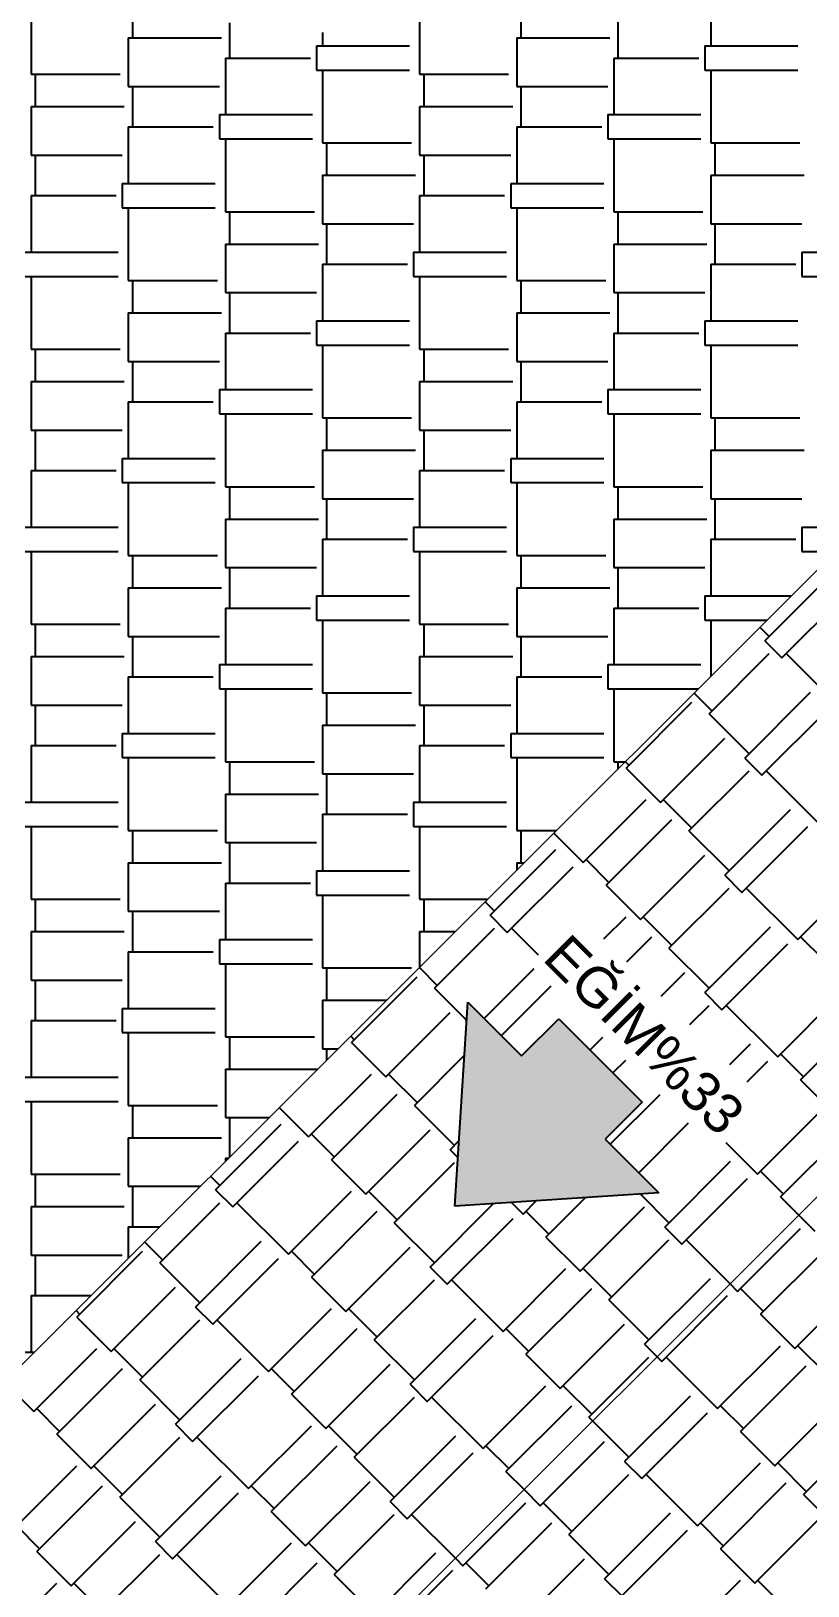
# Model space of a CAD drawing. Extents: x 182769.15 to 182771.38, y 101811.72 to 101812.21.
# Drawn here: x 182770.0113 to 182770.0497, y 101811.9236 to 101812.0005 of the extents above; entities that cross this region are included whole.
import ezdxf

# ---------------------------------------------------------------- set-up
doc = ezdxf.new("R2010")
doc.units = 0
doc.header["$MEASUREMENT"] = 0
for name, color, linetype in [('Boya_Renk', 40, 'Continuous'), ('TARAMA', 15, 'Continuous'), ('YAZıMAHAL', 4, 'Continuous')]:
    doc.layers.add(name, color=color, linetype=linetype)
doc.layers.add('Standard', color=7, linetype='Continuous', lineweight=25)
doc.layers.add('Çatý', color=7, linetype='Continuous', lineweight=18)
doc.styles.add('ARIAL', font='arial.ttf', dxfattribs={"height": 10})

msp = doc.modelspace()

# ---------------------------------------------------------------- hatches: boundary and pattern name
at = {"layer": 'Boya_Renk', "linetype": 'ByBlock', "lineweight": 18}
h = msp.add_hatch(color=7, dxfattribs=at)
h.dxf.hatch_style = 2
h.paths.add_polyline_path([(182770.042329, 101811.943046), (182770.032246, 101811.942392), (182770.0329, 101811.952476), (182770.035552, 101811.949824), (182770.037386, 101811.951657), (182770.041511, 101811.947532), (182770.039677, 101811.945698)])

# ---------------------------------------------------------------- linework, layer by layer
at = {"layer": 'Standard', "color": 7, "linetype": 'ByBlock', "lineweight": 25}
for p, q in [((182770.032246, 101811.942392), (182770.0329, 101811.952476)), ((182770.0329, 101811.952476), (182770.035552, 101811.949824)), ((182770.035552, 101811.949824), (182770.037386, 101811.951657)), ((182770.037386, 101811.951657), (182770.041511, 101811.947532)), ((182770.041511, 101811.947532), (182770.039677, 101811.945698)), ((182770.039677, 101811.945698), (182770.042329, 101811.943046)), ((182770.042329, 101811.943046), (182770.032246, 101811.942392))]:
    msp.add_line(p, q, dxfattribs=at)
at = {"layer": 'TARAMA'}
for p, q in [((182770.044911, 101812.002574), (182770.044911, 101811.999774)), ((182770.011311, 101812.001974), (182770.011311, 101811.998374)), ((182770.016311, 101812.001774), (182770.016311, 101812.000174)), ((182770.030511, 101812.001974), (182770.030511, 101811.998374)), ((182770.035511, 101812.001774), (182770.035511, 101812.000174)), ((182770.021111, 101812.000917), (182770.021111, 101811.999174)), ((182770.040311, 101812.001174), (182770.040311, 101811.999174)), ((182770.016111, 101812.000174), (182770.016111, 101811.997774)), ((182770.016111, 101812.000174), (182770.020711, 101812.000174)), ((182770.025711, 101812.00044), (182770.025711, 101811.999774)), ((182770.035311, 101812.000174), (182770.035311, 101811.997774)), ((182770.035311, 101812.000174), (182770.039911, 101812.000174)), ((182770.025411, 101811.999774), (182770.025411, 101811.998574)), ((182770.025411, 101811.999774), (182770.030011, 101811.999774)), ((182770.044611, 101811.999774), (182770.044611, 101811.998574)), ((182770.044611, 101811.999774), (182770.049211, 101811.999774)), ((182770.020911, 101811.999174), (182770.020911, 101811.996374)), ((182770.020911, 101811.999174), (182770.025111, 101811.999174)), ((182770.025411, 101811.998574), (182770.030011, 101811.998574)), ((182770.025711, 101811.998574), (182770.025711, 101811.994974)), ((182770.040111, 101811.999174), (182770.040111, 101811.996374)), ((182770.040111, 101811.999174), (182770.044311, 101811.999174)), ((182770.044611, 101811.998574), (182770.049211, 101811.998574)), ((182770.044911, 101811.998574), (182770.044911, 101811.994974)), ((182770.011311, 101811.998374), (182770.015711, 101811.998374)), ((182770.011511, 101811.998374), (182770.011511, 101811.996774)), ((182770.016111, 101811.997774), (182770.020611, 101811.997774)), ((182770.016311, 101811.997774), (182770.016311, 101811.995774)), ((182770.030511, 101811.998374), (182770.034911, 101811.998374)), ((182770.030711, 101811.998374), (182770.030711, 101811.996774)), ((182770.035311, 101811.997774), (182770.039811, 101811.997774)), ((182770.035511, 101811.997774), (182770.035511, 101811.995774)), ((182770.011311, 101811.996774), (182770.011311, 101811.994374)), ((182770.011311, 101811.996774), (182770.015911, 101811.996774)), ((182770.020611, 101811.996374), (182770.020611, 101811.995174)), ((182770.020611, 101811.996374), (182770.025211, 101811.996374)), ((182770.030511, 101811.996774), (182770.030511, 101811.994374)), ((182770.030511, 101811.996774), (182770.035111, 101811.996774)), ((182770.039811, 101811.996374), (182770.039811, 101811.995174)), ((182770.039811, 101811.996374), (182770.044411, 101811.996374)), ((182770.016111, 101811.995774), (182770.016111, 101811.992974)), ((182770.016111, 101811.995774), (182770.020311, 101811.995774)), ((182770.035311, 101811.995774), (182770.035311, 101811.992974)), ((182770.035311, 101811.995774), (182770.039511, 101811.995774)), ((182770.020611, 101811.995174), (182770.025211, 101811.995174)), ((182770.020911, 101811.995174), (182770.020911, 101811.991574)), ((182770.025711, 101811.994974), (182770.030111, 101811.994974)), ((182770.025911, 101811.994974), (182770.025911, 101811.993374)), ((182770.039811, 101811.995174), (182770.044411, 101811.995174)), ((182770.040111, 101811.995174), (182770.040111, 101811.991574)), ((182770.044911, 101811.994974), (182770.049311, 101811.994974)), ((182770.045111, 101811.994974), (182770.045111, 101811.993374)), ((182770.011311, 101811.994374), (182770.015811, 101811.994374)), ((182770.011511, 101811.994374), (182770.011511, 101811.992374)), ((182770.030511, 101811.994374), (182770.035011, 101811.994374)), ((182770.030711, 101811.994374), (182770.030711, 101811.992374)), ((182770.025711, 101811.993374), (182770.025711, 101811.990974)), ((182770.025711, 101811.993374), (182770.030311, 101811.993374)), ((182770.044911, 101811.993374), (182770.044911, 101811.990974)), ((182770.044911, 101811.993374), (182770.049511, 101811.993374)), ((182770.011311, 101811.992374), (182770.011311, 101811.989574)), ((182770.011311, 101811.992374), (182770.015511, 101811.992374)), ((182770.015811, 101811.992974), (182770.015811, 101811.991774)), ((182770.015811, 101811.992974), (182770.020411, 101811.992974)), ((182770.030511, 101811.992374), (182770.030511, 101811.989574)), ((182770.030511, 101811.992374), (182770.034711, 101811.992374)), ((182770.035011, 101811.992974), (182770.035011, 101811.991774)), ((182770.035011, 101811.992974), (182770.039611, 101811.992974)), ((182770.015811, 101811.991774), (182770.020411, 101811.991774)), ((182770.016111, 101811.991774), (182770.016111, 101811.988174)), ((182770.035011, 101811.991774), (182770.039611, 101811.991774)), ((182770.035311, 101811.991774), (182770.035311, 101811.988174)), ((182770.020911, 101811.991574), (182770.025311, 101811.991574)), ((182770.021111, 101811.991574), (182770.021111, 101811.989974)), ((182770.025711, 101811.990974), (182770.030211, 101811.990974)), ((182770.025911, 101811.990974), (182770.025911, 101811.988974)), ((182770.040111, 101811.991574), (182770.044511, 101811.991574)), ((182770.040311, 101811.991574), (182770.040311, 101811.989974)), ((182770.044911, 101811.990974), (182770.049411, 101811.990974)), ((182770.045111, 101811.990974), (182770.045111, 101811.988974)), ((182770.011011, 101811.989574), (182770.015611, 101811.989574)), ((182770.020911, 101811.989974), (182770.020911, 101811.987574)), ((182770.020911, 101811.989974), (182770.025511, 101811.989974)), ((182770.030211, 101811.989574), (182770.030211, 101811.988374)), ((182770.030211, 101811.989574), (182770.034811, 101811.989574)), ((182770.040111, 101811.989974), (182770.040111, 101811.987574)), ((182770.040111, 101811.989974), (182770.044711, 101811.989974)), ((182770.049411, 101811.989574), (182770.049411, 101811.988374)), ((182770.049411, 101811.989574), (182770.054011, 101811.989574)), ((182770.025711, 101811.988974), (182770.025711, 101811.986174)), ((182770.025711, 101811.988974), (182770.029911, 101811.988974)), ((182770.044911, 101811.988974), (182770.044911, 101811.986174)), ((182770.044911, 101811.988974), (182770.049111, 101811.988974)), ((182770.011011, 101811.988374), (182770.015611, 101811.988374)), ((182770.011311, 101811.988374), (182770.011311, 101811.984774)), ((182770.016111, 101811.988174), (182770.020511, 101811.988174)), ((182770.016311, 101811.988174), (182770.016311, 101811.986574)), ((182770.030211, 101811.988374), (182770.034811, 101811.988374)), ((182770.030511, 101811.988374), (182770.030511, 101811.984774)), ((182770.035311, 101811.988174), (182770.039711, 101811.988174)), ((182770.035511, 101811.988174), (182770.035511, 101811.986574)), ((182770.049411, 101811.988374), (182770.054011, 101811.988374)), ((182770.020911, 101811.987574), (182770.025411, 101811.987574)), ((182770.021111, 101811.987574), (182770.021111, 101811.985574)), ((182770.040111, 101811.987574), (182770.044611, 101811.987574)), ((182770.040311, 101811.987574), (182770.040311, 101811.985574)), ((182770.016111, 101811.986574), (182770.016111, 101811.984174)), ((182770.016111, 101811.986574), (182770.020711, 101811.986574)), ((182770.035311, 101811.986574), (182770.035311, 101811.984174)), ((182770.035311, 101811.986574), (182770.039911, 101811.986574)), ((182770.020911, 101811.985574), (182770.020911, 101811.982774)), ((182770.020911, 101811.985574), (182770.025111, 101811.985574)), ((182770.025411, 101811.986174), (182770.025411, 101811.984974)), ((182770.025411, 101811.986174), (182770.030011, 101811.986174)), ((182770.040111, 101811.985574), (182770.040111, 101811.982774)), ((182770.040111, 101811.985574), (182770.044311, 101811.985574)), ((182770.044611, 101811.986174), (182770.044611, 101811.984974)), ((182770.044611, 101811.986174), (182770.049211, 101811.986174)), ((182770.011311, 101811.984774), (182770.015711, 101811.984774)), ((182770.011511, 101811.984774), (182770.011511, 101811.983174)), ((182770.025411, 101811.984974), (182770.030011, 101811.984974)), ((182770.025711, 101811.984974), (182770.025711, 101811.981374)), ((182770.030511, 101811.984774), (182770.034911, 101811.984774)), ((182770.030711, 101811.984774), (182770.030711, 101811.983174)), ((182770.044611, 101811.984974), (182770.049211, 101811.984974)), ((182770.044911, 101811.984974), (182770.044911, 101811.981374)), ((182770.016111, 101811.984174), (182770.020611, 101811.984174)), ((182770.016311, 101811.984174), (182770.016311, 101811.982174)), ((182770.035311, 101811.984174), (182770.039811, 101811.984174)), ((182770.035511, 101811.984174), (182770.035511, 101811.982174)), ((182770.011311, 101811.983174), (182770.011311, 101811.980774)), ((182770.011311, 101811.983174), (182770.015911, 101811.983174)), ((182770.030511, 101811.983174), (182770.030511, 101811.980774)), ((182770.030511, 101811.983174), (182770.035111, 101811.983174)), ((182770.020611, 101811.982774), (182770.020611, 101811.981574)), ((182770.020611, 101811.982774), (182770.025211, 101811.982774)), ((182770.039811, 101811.982774), (182770.039811, 101811.981574)), ((182770.039811, 101811.982774), (182770.044411, 101811.982774)), ((182770.016111, 101811.982174), (182770.016111, 101811.979374)), ((182770.016111, 101811.982174), (182770.020311, 101811.982174)), ((182770.035311, 101811.982174), (182770.035311, 101811.979374)), ((182770.035311, 101811.982174), (182770.039511, 101811.982174)), ((182770.020611, 101811.981574), (182770.025211, 101811.981574)), ((182770.020911, 101811.981574), (182770.020911, 101811.977974)), ((182770.025711, 101811.981374), (182770.030111, 101811.981374)), ((182770.025911, 101811.981374), (182770.025911, 101811.979774)), ((182770.039811, 101811.981574), (182770.044411, 101811.981574)), ((182770.040111, 101811.981574), (182770.040111, 101811.977974)), ((182770.044911, 101811.981374), (182770.049311, 101811.981374)), ((182770.045111, 101811.981374), (182770.045111, 101811.979774)), ((182770.011311, 101811.980774), (182770.015811, 101811.980774)), ((182770.011511, 101811.980774), (182770.011511, 101811.978774)), ((182770.030511, 101811.980774), (182770.035011, 101811.980774)), ((182770.030711, 101811.980774), (182770.030711, 101811.978774)), ((182770.015811, 101811.979374), (182770.015811, 101811.978174)), ((182770.015811, 101811.979374), (182770.020411, 101811.979374)), ((182770.025711, 101811.979774), (182770.025711, 101811.977374)), ((182770.025711, 101811.979774), (182770.030311, 101811.979774)), ((182770.035011, 101811.979374), (182770.035011, 101811.978174)), ((182770.035011, 101811.979374), (182770.039611, 101811.979374)), ((182770.044911, 101811.979774), (182770.044911, 101811.977374)), ((182770.044911, 101811.979774), (182770.049511, 101811.979774)), ((182770.011311, 101811.978774), (182770.011311, 101811.975974)), ((182770.011311, 101811.978774), (182770.015511, 101811.978774)), ((182770.030511, 101811.978774), (182770.030511, 101811.975974)), ((182770.030511, 101811.978774), (182770.034711, 101811.978774)), ((182770.015811, 101811.978174), (182770.020411, 101811.978174)), ((182770.016111, 101811.978174), (182770.016111, 101811.974574)), ((182770.020911, 101811.977974), (182770.025311, 101811.977974)), ((182770.021111, 101811.977974), (182770.021111, 101811.976374)), ((182770.035011, 101811.978174), (182770.039611, 101811.978174)), ((182770.035311, 101811.978174), (182770.035311, 101811.974574)), ((182770.040111, 101811.977974), (182770.044511, 101811.977974)), ((182770.040311, 101811.977974), (182770.040311, 101811.976374)), ((182770.025711, 101811.977374), (182770.030211, 101811.977374)), ((182770.025911, 101811.977374), (182770.025911, 101811.975374)), ((182770.044911, 101811.977374), (182770.049411, 101811.977374)), ((182770.045111, 101811.977374), (182770.045111, 101811.975374)), ((182770.020911, 101811.976374), (182770.020911, 101811.973974)), ((182770.020911, 101811.976374), (182770.025511, 101811.976374)), ((182770.040111, 101811.976374), (182770.040111, 101811.973974)), ((182770.040111, 101811.976374), (182770.044711, 101811.976374)), ((182770.011011, 101811.975974), (182770.015611, 101811.975974)), ((182770.030211, 101811.975974), (182770.030211, 101811.974774)), ((182770.030211, 101811.975974), (182770.034811, 101811.975974)), ((182770.049411, 101811.975974), (182770.049411, 101811.974774)), ((182770.049411, 101811.975974), (182770.052274, 101811.975974)), ((182770.011011, 101811.974774), (182770.015611, 101811.974774)), ((182770.011311, 101811.974774), (182770.011311, 101811.971174)), ((182770.025711, 101811.975374), (182770.025711, 101811.972574)), ((182770.025711, 101811.975374), (182770.029911, 101811.975374)), ((182770.030211, 101811.974774), (182770.034811, 101811.974774)), ((182770.030511, 101811.974774), (182770.030511, 101811.971174)), ((182770.044911, 101811.975374), (182770.044911, 101811.972574)), ((182770.044911, 101811.975374), (182770.049111, 101811.975374)), ((182770.049411, 101811.974774), (182770.051074, 101811.974774)), ((182770.016111, 101811.974574), (182770.020511, 101811.974574)), ((182770.016311, 101811.974574), (182770.016311, 101811.972974)), ((182770.020911, 101811.973974), (182770.025411, 101811.973974)), ((182770.021111, 101811.973974), (182770.021111, 101811.971974)), ((182770.035311, 101811.974574), (182770.039711, 101811.974574)), ((182770.035511, 101811.974574), (182770.035511, 101811.972974)), ((182770.040111, 101811.973974), (182770.044611, 101811.973974)), ((182770.040311, 101811.973974), (182770.040311, 101811.971974)), ((182770.047574, 101811.970353), (182770.050827, 101811.973606)), ((182770.016111, 101811.972974), (182770.016111, 101811.970574)), ((182770.016111, 101811.972974), (182770.020711, 101811.972974)), ((182770.025411, 101811.972574), (182770.025411, 101811.971374)), ((182770.025411, 101811.972574), (182770.030011, 101811.972574)), ((182770.035311, 101811.972974), (182770.035311, 101811.970574)), ((182770.035311, 101811.972974), (182770.039911, 101811.972974)), ((182770.044611, 101811.972574), (182770.044611, 101811.971374)), ((182770.044611, 101811.972574), (182770.048874, 101811.972574)), ((182770.048423, 101811.969505), (182770.051675, 101811.972758)), ((182770.020911, 101811.971974), (182770.020911, 101811.969174)), ((182770.020911, 101811.971974), (182770.025111, 101811.971974)), ((182770.040111, 101811.971974), (182770.040111, 101811.969174)), ((182770.040111, 101811.971974), (182770.044311, 101811.971974)), ((182770.011311, 101811.971174), (182770.015711, 101811.971174)), ((182770.011511, 101811.971174), (182770.011511, 101811.969574)), ((182770.025411, 101811.971374), (182770.030011, 101811.971374)), ((182770.025711, 101811.971374), (182770.025711, 101811.967774)), ((182770.030511, 101811.971174), (182770.034911, 101811.971174)), ((182770.030711, 101811.971174), (182770.030711, 101811.969574)), ((182770.044611, 101811.971374), (182770.047674, 101811.971374)), ((182770.044911, 101811.971374), (182770.044911, 101811.968611)), ((182770.047326, 101811.971026), (182770.047786, 101811.970566)), ((182770.016111, 101811.970574), (182770.020611, 101811.970574)), ((182770.016311, 101811.970574), (182770.016311, 101811.968574)), ((182770.035311, 101811.970574), (182770.039811, 101811.970574)), ((182770.035511, 101811.970574), (182770.035511, 101811.968574)), ((182770.047574, 101811.970353), (182770.048423, 101811.969505)), ((182770.011311, 101811.969574), (182770.011311, 101811.967174)), ((182770.011311, 101811.969574), (182770.015911, 101811.969574)), ((182770.030511, 101811.969574), (182770.030511, 101811.967174)), ((182770.030511, 101811.969574), (182770.035111, 101811.969574)), ((182770.044816, 101811.966747), (182770.047786, 101811.969717)), ((182770.048635, 101811.969717), (182770.05118, 101811.967171)), ((182770.016111, 101811.968574), (182770.016111, 101811.965774)), ((182770.016111, 101811.968574), (182770.020311, 101811.968574)), ((182770.020611, 101811.969174), (182770.020611, 101811.967974)), ((182770.020611, 101811.969174), (182770.025211, 101811.969174)), ((182770.035311, 101811.968574), (182770.035311, 101811.965774)), ((182770.035311, 101811.968574), (182770.039511, 101811.968574)), ((182770.039811, 101811.969174), (182770.039811, 101811.967974)), ((182770.039811, 101811.969174), (182770.044411, 101811.969174)), ((182770.020611, 101811.967974), (182770.025211, 101811.967974)), ((182770.020911, 101811.967974), (182770.020911, 101811.964374)), ((182770.025711, 101811.967774), (182770.030111, 101811.967774)), ((182770.025911, 101811.967774), (182770.025911, 101811.966174)), ((182770.039811, 101811.967974), (182770.044274, 101811.967974)), ((182770.040111, 101811.967974), (182770.040111, 101811.964374)), ((182770.044073, 101811.967773), (182770.044958, 101811.966889)), ((182770.046584, 101811.964555), (182770.049837, 101811.967808)), ((182770.011311, 101811.967174), (182770.015811, 101811.967174)), ((182770.011511, 101811.967174), (182770.011511, 101811.965174)), ((182770.030511, 101811.967174), (182770.035011, 101811.967174)), ((182770.030711, 101811.967174), (182770.030711, 101811.965174)), ((182770.040715, 101811.96406), (182770.043968, 101811.967313)), ((182770.044816, 101811.966747), (182770.046796, 101811.964767)), ((182770.047433, 101811.963707), (182770.050685, 101811.966959)), ((182770.015811, 101811.965774), (182770.015811, 101811.964574)), ((182770.015811, 101811.965774), (182770.020411, 101811.965774)), ((182770.025711, 101811.966174), (182770.025711, 101811.963774)), ((182770.025711, 101811.966174), (182770.030311, 101811.966174)), ((182770.035011, 101811.965774), (182770.035011, 101811.964574)), ((182770.035011, 101811.965774), (182770.039611, 101811.965774)), ((182770.042412, 101811.962363), (182770.045594, 101811.965545)), ((182770.011311, 101811.965174), (182770.011311, 101811.962374)), ((182770.011311, 101811.965174), (182770.015511, 101811.965174)), ((182770.030511, 101811.965174), (182770.030511, 101811.962374)), ((182770.030511, 101811.965174), (182770.034711, 101811.965174)), ((182770.015811, 101811.964574), (182770.020411, 101811.964574)), ((182770.016111, 101811.964574), (182770.016111, 101811.960974)), ((182770.020911, 101811.964374), (182770.025311, 101811.964374)), ((182770.021111, 101811.964374), (182770.021111, 101811.962774)), ((182770.035011, 101811.964574), (182770.039611, 101811.964574)), ((182770.035311, 101811.964574), (182770.035311, 101811.960974)), ((182770.040111, 101811.964374), (182770.040674, 101811.964374)), ((182770.040311, 101811.964374), (182770.040311, 101811.964011)), ((182770.040679, 101811.964379), (182770.040857, 101811.964202)), ((182770.040715, 101811.96406), (182770.042412, 101811.962363)), ((182770.043826, 101811.960949), (182770.046796, 101811.963919)), ((182770.046584, 101811.964555), (182770.047433, 101811.963707)), ((182770.047645, 101811.963919), (182770.05019, 101811.961373)), ((182770.025711, 101811.963774), (182770.030211, 101811.963774)), ((182770.025911, 101811.963774), (182770.025911, 101811.961774)), ((182770.011011, 101811.962374), (182770.015611, 101811.962374)), ((182770.020911, 101811.962774), (182770.020911, 101811.960374)), ((182770.020911, 101811.962774), (182770.025511, 101811.962774)), ((182770.030211, 101811.962374), (182770.030211, 101811.961174)), ((182770.030211, 101811.962374), (182770.034811, 101811.962374)), ((182770.038594, 101811.959393), (182770.041705, 101811.962505)), ((182770.042554, 101811.962505), (182770.043968, 101811.96109)), ((182770.025711, 101811.961774), (182770.025711, 101811.958974)), ((182770.025711, 101811.961774), (182770.029911, 101811.961774)), ((182770.045594, 101811.958757), (182770.048847, 101811.96201)), ((182770.011011, 101811.961174), (182770.015611, 101811.961174)), ((182770.011311, 101811.961174), (182770.011311, 101811.957574)), ((182770.016111, 101811.960974), (182770.020511, 101811.960974)), ((182770.016311, 101811.960974), (182770.016311, 101811.959374)), ((182770.030211, 101811.961174), (182770.034811, 101811.961174)), ((182770.030511, 101811.961174), (182770.030511, 101811.957574)), ((182770.035311, 101811.960974), (182770.037274, 101811.960974)), ((182770.035511, 101811.960974), (182770.035511, 101811.959374)), ((182770.037143, 101811.960844), (182770.038594, 101811.959393)), ((182770.039725, 101811.958262), (182770.042978, 101811.961515)), ((182770.043826, 101811.960949), (182770.045806, 101811.958969)), ((182770.046443, 101811.957908), (182770.049695, 101811.961161)), ((182770.020911, 101811.960374), (182770.025411, 101811.960374)), ((182770.021111, 101811.960374), (182770.021111, 101811.958374)), ((182770.016111, 101811.959374), (182770.016111, 101811.956974)), ((182770.016111, 101811.959374), (182770.020711, 101811.959374)), ((182770.033998, 101811.956777), (182770.03725, 101811.96003)), ((182770.035311, 101811.959374), (182770.035311, 101811.959011)), ((182770.035311, 101811.959374), (182770.035674, 101811.959374)), ((182770.038735, 101811.959535), (182770.039867, 101811.958403)), ((182770.041422, 101811.956565), (182770.044604, 101811.959747)), ((182770.025411, 101811.958974), (182770.025411, 101811.957774)), ((182770.025411, 101811.958974), (182770.030011, 101811.958974)), ((182770.034846, 101811.955928), (182770.038099, 101811.959181)), ((182770.045594, 101811.958757), (182770.046443, 101811.957908)), ((182770.0492, 101811.955575), (182770.052312, 101811.958686)), ((182770.020911, 101811.958374), (182770.020911, 101811.955574)), ((182770.020911, 101811.958374), (182770.025111, 101811.958374)), ((182770.025411, 101811.957774), (182770.030011, 101811.957774)), ((182770.025711, 101811.957774), (182770.025711, 101811.954174)), ((182770.039725, 101811.958262), (182770.041422, 101811.956565)), ((182770.042836, 101811.955151), (182770.045806, 101811.958121)), ((182770.046655, 101811.958121), (182770.0492, 101811.955575)), ((182770.011311, 101811.957574), (182770.015711, 101811.957574)), ((182770.011511, 101811.957574), (182770.011511, 101811.955974)), ((182770.030511, 101811.957574), (182770.033874, 101811.957574)), ((182770.030711, 101811.957574), (182770.030711, 101811.955974)), ((182770.033749, 101811.95745), (182770.03421, 101811.956989)), ((182770.016111, 101811.956974), (182770.020611, 101811.956974)), ((182770.016311, 101811.956974), (182770.016311, 101811.954974)), ((182770.033998, 101811.956777), (182770.034846, 101811.955928)), ((182770.039623, 101811.955614), (182770.040715, 101811.956706)), ((182770.041564, 101811.956706), (182770.042978, 101811.955292)), ((182770.011311, 101811.955974), (182770.011311, 101811.953574)), ((182770.011311, 101811.955974), (182770.015911, 101811.955974)), ((182770.020611, 101811.955574), (182770.020611, 101811.954374)), ((182770.020611, 101811.955574), (182770.025211, 101811.955574)), ((182770.030511, 101811.955974), (182770.030511, 101811.954211)), ((182770.030511, 101811.955974), (182770.032274, 101811.955974)), ((182770.03124, 101811.953171), (182770.03421, 101811.956141)), ((182770.035058, 101811.956141), (182770.036374, 101811.954825)), ((182770.040754, 101811.954482), (182770.041988, 101811.955716)), ((182770.044604, 101811.952959), (182770.047857, 101811.956211)), ((182770.049342, 101811.955716), (182770.050473, 101811.954585)), ((182770.016111, 101811.954974), (182770.016111, 101811.952174)), ((182770.016111, 101811.954974), (182770.020311, 101811.954974)), ((182770.042836, 101811.955151), (182770.044816, 101811.953171)), ((182770.045453, 101811.95211), (182770.048705, 101811.955363)), ((182770.020611, 101811.954374), (182770.025211, 101811.954374)), ((182770.020911, 101811.954374), (182770.020911, 101811.950774)), ((182770.025711, 101811.954174), (182770.030111, 101811.954174)), ((182770.025911, 101811.954174), (182770.025911, 101811.952574)), ((182770.030497, 101811.954197), (182770.031381, 101811.953312)), ((182770.033702, 101811.951673), (182770.036173, 101811.954144)), ((182770.042451, 101811.952785), (182770.043614, 101811.953949)), ((182770.011311, 101811.953574), (182770.015811, 101811.953574)), ((182770.011511, 101811.953574), (182770.011511, 101811.951574)), ((182770.027139, 101811.950484), (182770.030391, 101811.953736)), ((182770.03124, 101811.953171), (182770.032841, 101811.951569)), ((182770.034551, 101811.950825), (182770.037021, 101811.953295)), ((182770.025711, 101811.952574), (182770.025711, 101811.950174)), ((182770.025711, 101811.952574), (182770.028874, 101811.952574)), ((182770.044604, 101811.952959), (182770.045453, 101811.95211)), ((182770.04821, 101811.949777), (182770.051322, 101811.952888)), ((182770.015811, 101811.952174), (182770.015811, 101811.950974)), ((182770.015811, 101811.952174), (182770.020411, 101811.952174)), ((182770.028836, 101811.948787), (182770.032018, 101811.951969)), ((182770.043865, 101811.951371), (182770.044816, 101811.952322)), ((182770.045665, 101811.952322), (182770.04821, 101811.949777)), ((182770.049342, 101811.948645), (182770.052594, 101811.951898)), ((182770.011311, 101811.951574), (182770.011311, 101811.948774)), ((182770.011311, 101811.951574), (182770.015511, 101811.951574)), ((182770.015811, 101811.950974), (182770.020411, 101811.950974)), ((182770.016111, 101811.950974), (182770.016111, 101811.947374)), ((182770.020911, 101811.950774), (182770.025311, 101811.950774)), ((182770.021111, 101811.950774), (182770.021111, 101811.949174)), ((182770.025711, 101811.950174), (182770.026474, 101811.950174)), ((182770.025911, 101811.950174), (182770.025911, 101811.949611)), ((182770.027103, 101811.950803), (182770.02728, 101811.950625)), ((182770.027139, 101811.950484), (182770.028836, 101811.948787)), ((182770.03893, 101811.950113), (182770.039567, 101811.95075)), ((182770.045845, 101811.949391), (182770.046867, 101811.950413)), ((182770.03025, 101811.947372), (182770.03273, 101811.949852)), ((182770.040061, 101811.948981), (182770.040698, 101811.949618)), ((182770.046694, 101811.948543), (182770.047715, 101811.949565)), ((182770.048352, 101811.949918), (182770.049483, 101811.948787)), ((182770.011011, 101811.948774), (182770.015611, 101811.948774)), ((182770.020911, 101811.949174), (182770.020911, 101811.946774)), ((182770.020911, 101811.949174), (182770.025474, 101811.949174)), ((182770.025017, 101811.945817), (182770.028129, 101811.948928)), ((182770.028977, 101811.948928), (182770.030391, 101811.947514)), ((182770.049342, 101811.948645), (182770.051039, 101811.946948)), ((182770.026149, 101811.944685), (182770.029401, 101811.947938)), ((182770.039925, 101811.945451), (182770.042395, 101811.947921)), ((182770.011011, 101811.947574), (182770.015611, 101811.947574)), ((182770.011311, 101811.947574), (182770.011311, 101811.943974)), ((182770.016111, 101811.947374), (182770.020511, 101811.947374)), ((182770.016311, 101811.947374), (182770.016311, 101811.945774)), ((182770.023567, 101811.947267), (182770.025017, 101811.945817)), ((182770.03025, 101811.947372), (182770.03223, 101811.945393)), ((182770.04722, 101811.943978), (182770.050332, 101811.94709)), ((182770.020421, 101811.943201), (182770.023674, 101811.946453)), ((182770.020911, 101811.946774), (182770.023074, 101811.946774)), ((182770.021111, 101811.946774), (182770.021111, 101811.944811)), ((182770.041339, 101811.944037), (182770.043809, 101811.946507)), ((182770.016111, 101811.945774), (182770.016111, 101811.943374)), ((182770.016111, 101811.945774), (182770.020711, 101811.945774)), ((182770.02127, 101811.942352), (182770.024522, 101811.945605)), ((182770.025159, 101811.945958), (182770.02629, 101811.944827)), ((182770.027846, 101811.942988), (182770.031028, 101811.94617)), ((182770.032018, 101811.94518), (182770.032455, 101811.945618)), ((182770.045649, 101811.945549), (182770.04722, 101811.943978)), ((182770.048352, 101811.942847), (182770.051605, 101811.9461)), ((182770.020911, 101811.944774), (182770.020911, 101811.944611)), ((182770.020911, 101811.944774), (182770.021074, 101811.944774)), ((182770.032018, 101811.94518), (182770.032402, 101811.944796)), ((182770.011311, 101811.943974), (182770.015711, 101811.943974)), ((182770.011511, 101811.943974), (182770.011511, 101811.942374)), ((182770.026149, 101811.944685), (182770.027846, 101811.942988)), ((182770.02926, 101811.941574), (182770.03223, 101811.944544)), ((182770.042624, 101811.941362), (182770.045877, 101811.944615)), ((182770.047362, 101811.94412), (182770.048493, 101811.942988)), ((182770.016111, 101811.943374), (182770.019674, 101811.943374)), ((182770.016311, 101811.943374), (182770.016311, 101811.941374)), ((182770.020173, 101811.943873), (182770.020633, 101811.943413)), ((182770.020421, 101811.943201), (182770.02127, 101811.942352)), ((182770.043473, 101811.940514), (182770.046725, 101811.943766)), ((182770.017663, 101811.939594), (182770.020633, 101811.942564)), ((182770.021482, 101811.942564), (182770.024027, 101811.940019)), ((182770.024027, 101811.940019), (182770.027139, 101811.94313)), ((182770.027987, 101811.94313), (182770.029401, 101811.941716)), ((182770.031028, 101811.939382), (182770.034162, 101811.942517)), ((182770.035048, 101811.942574), (182770.035624, 101811.941998)), ((182770.035624, 101811.941998), (182770.036279, 101811.942654)), ((182770.036755, 101811.940867), (182770.038699, 101811.942811)), ((182770.041423, 101811.942988), (182770.042836, 101811.941574)), ((182770.048352, 101811.942847), (182770.049249, 101811.94195)), ((182770.011311, 101811.942374), (182770.011311, 101811.939974)), ((182770.011311, 101811.942374), (182770.015911, 101811.942374)), ((182770.025159, 101811.938887), (182770.028411, 101811.94214)), ((182770.031876, 101811.938534), (182770.035129, 101811.941786)), ((182770.035765, 101811.94214), (182770.036897, 101811.941009)), ((182770.038452, 101811.93917), (182770.041634, 101811.942352)), ((182770.049249, 101811.94195), (182770.050049, 101811.94115)), ((182770.016111, 101811.941374), (182770.016111, 101811.939811)), ((182770.016111, 101811.941374), (182770.017674, 101811.941374)), ((182770.02926, 101811.941574), (182770.03124, 101811.939594)), ((182770.036755, 101811.940867), (182770.038452, 101811.93917)), ((182770.042624, 101811.941362), (182770.043473, 101811.940514)), ((182770.046231, 101811.93818), (182770.049342, 101811.941291)), ((182770.013562, 101811.936907), (182770.016815, 101811.94016)), ((182770.01692, 101811.94062), (182770.017805, 101811.939736)), ((182770.019431, 101811.937402), (182770.022684, 101811.940655)), ((182770.024169, 101811.94016), (182770.0253, 101811.939029)), ((182770.026856, 101811.93719), (182770.030038, 101811.940372)), ((182770.039867, 101811.937756), (182770.042836, 101811.940726)), ((182770.043685, 101811.940726), (182770.045855, 101811.938555)), ((182770.047362, 101811.937049), (182770.050615, 101811.940301)), ((182770.011311, 101811.939974), (182770.015811, 101811.939974)), ((182770.011511, 101811.939974), (182770.011511, 101811.937974)), ((182770.017663, 101811.939594), (182770.019643, 101811.937614)), ((182770.02028, 101811.936554), (182770.023532, 101811.939806)), ((182770.031028, 101811.939382), (182770.031876, 101811.938534)), ((182770.034634, 101811.9362), (182770.037745, 101811.939311)), ((182770.038594, 101811.939311), (182770.040008, 101811.937897)), ((182770.025159, 101811.938887), (182770.026856, 101811.93719)), ((182770.02827, 101811.935776), (182770.03124, 101811.938746)), ((182770.032088, 101811.938746), (182770.034634, 101811.9362)), ((182770.041634, 101811.935564), (182770.044887, 101811.938816)), ((182770.045855, 101811.938555), (182770.046231, 101811.93818)), ((182770.011311, 101811.937974), (182770.011311, 101811.935174)), ((182770.011311, 101811.937974), (182770.014274, 101811.937974)), ((182770.015259, 101811.93521), (182770.018441, 101811.938392)), ((182770.035765, 101811.935069), (182770.039018, 101811.938322)), ((182770.042483, 101811.934715), (182770.045736, 101811.937968)), ((182770.046372, 101811.938322), (182770.047503, 101811.93719)), ((182770.049059, 101811.935352), (182770.052241, 101811.938534)), ((182770.013526, 101811.937226), (182770.013704, 101811.937049)), ((182770.019431, 101811.937402), (182770.02028, 101811.936554)), ((182770.023037, 101811.93422), (182770.026149, 101811.937332)), ((182770.026997, 101811.937332), (182770.028411, 101811.935917)), ((182770.039867, 101811.937756), (182770.041846, 101811.935776)), ((182770.047362, 101811.937049), (182770.049059, 101811.935352)), ((182770.013562, 101811.936907), (182770.015259, 101811.93521)), ((182770.016673, 101811.933796), (182770.019643, 101811.936766)), ((182770.020492, 101811.936766), (182770.023037, 101811.93422)), ((182770.024169, 101811.933089), (182770.027421, 101811.936342)), ((182770.030038, 101811.933584), (182770.03329, 101811.936837)), ((182770.034775, 101811.936342), (182770.035907, 101811.93521)), ((182770.037462, 101811.933372), (182770.040644, 101811.936554)), ((182770.02827, 101811.935776), (182770.03025, 101811.933796)), ((182770.030886, 101811.932735), (182770.034139, 101811.935988)), ((182770.041634, 101811.935564), (182770.042249, 101811.934949)), ((182770.045241, 101811.932382), (182770.048352, 101811.935493)), ((182770.0492, 101811.935493), (182770.050615, 101811.934079)), ((182770.011011, 101811.935174), (182770.011474, 101811.935174)), ((182770.011441, 101811.93224), (182770.014552, 101811.935352)), ((182770.015401, 101811.935352), (182770.016815, 101811.933937)), ((182770.018441, 101811.931604), (182770.021694, 101811.934857)), ((182770.035765, 101811.935069), (182770.037462, 101811.933372)), ((182770.038877, 101811.931958), (182770.041846, 101811.934927)), ((182770.042249, 101811.934949), (182770.042483, 101811.934715)), ((182770.042695, 101811.934927), (182770.045241, 101811.932382)), ((182770.012572, 101811.931109), (182770.015825, 101811.934362)), ((182770.01929, 101811.930755), (182770.022542, 101811.934008)), ((182770.023179, 101811.934362), (182770.02431, 101811.93323)), ((182770.025866, 101811.931392), (182770.029048, 101811.934574)), ((182770.046372, 101811.93125), (182770.049625, 101811.934503)), ((182770.009991, 101811.933691), (182770.011441, 101811.93224)), ((182770.016673, 101811.933796), (182770.018653, 101811.931816)), ((182770.030038, 101811.933584), (182770.030886, 101811.932735)), ((182770.033644, 101811.930402), (182770.036755, 101811.933513)), ((182770.037604, 101811.933513), (182770.039018, 101811.932099)), ((182770.014269, 101811.929412), (182770.017451, 101811.932594)), ((182770.024169, 101811.933089), (182770.025866, 101811.931392)), ((182770.02728, 101811.929978), (182770.03025, 101811.932948)), ((182770.031098, 101811.932948), (182770.033644, 101811.930402)), ((182770.034775, 101811.929271), (182770.038028, 101811.932523)), ((182770.040644, 101811.929766), (182770.043897, 101811.933018)), ((182770.045382, 101811.932523), (182770.046513, 101811.931392)), ((182770.048069, 101811.929553), (182770.051251, 101811.932735)), ((182770.011582, 101811.932382), (182770.012714, 101811.93125)), ((182770.038877, 101811.931958), (182770.039067, 101811.931767)), ((182770.039067, 101811.931767), (182770.040857, 101811.929978)), ((182770.041493, 101811.928917), (182770.044746, 101811.93217)), ((182770.012572, 101811.931109), (182770.014269, 101811.929412)), ((182770.015684, 101811.927998), (182770.018653, 101811.930968)), ((182770.018441, 101811.931604), (182770.01929, 101811.930755)), ((182770.019502, 101811.930968), (182770.022047, 101811.928422)), ((182770.022047, 101811.928422), (182770.025159, 101811.931533)), ((182770.026007, 101811.931533), (182770.027421, 101811.930119)), ((182770.029048, 101811.927786), (182770.032301, 101811.931038)), ((182770.046372, 101811.93125), (182770.048069, 101811.929553)), ((182770.049483, 101811.928139), (182770.052453, 101811.931109)), ((182770.023179, 101811.927291), (182770.026432, 101811.930543)), ((182770.029896, 101811.926937), (182770.033149, 101811.93019)), ((182770.033785, 101811.930543), (182770.034917, 101811.929412)), ((182770.036472, 101811.927573), (182770.039654, 101811.930755)), ((182770.010451, 101811.926442), (182770.013562, 101811.929553)), ((182770.014411, 101811.929553), (182770.015825, 101811.928139)), ((182770.02728, 101811.929978), (182770.02926, 101811.927998)), ((182770.040644, 101811.929766), (182770.041493, 101811.928917)), ((182770.044251, 101811.926584), (182770.047362, 101811.929695)), ((182770.04821, 101811.929695), (182770.049625, 101811.928281)), ((182770.011582, 101811.925311), (182770.014835, 101811.928563)), ((182770.017451, 101811.925806), (182770.020704, 101811.929058)), ((182770.022189, 101811.928563), (182770.02332, 101811.927432)), ((182770.024876, 101811.925594), (182770.028058, 101811.928776)), ((182770.034775, 101811.929271), (182770.035673, 101811.928373)), ((182770.037887, 101811.926159), (182770.040857, 101811.929129)), ((182770.041705, 101811.929129), (182770.044251, 101811.926584)), ((182770.045382, 101811.925452), (182770.048635, 101811.928705)), ((182770.015684, 101811.927998), (182770.017663, 101811.926018)), ((182770.0183, 101811.924957), (182770.021552, 101811.92821)), ((182770.029048, 101811.927786), (182770.029896, 101811.926937)), ((182770.035673, 101811.928373), (182770.036472, 101811.927573)), ((182770.049483, 101811.928139), (182770.051463, 101811.926159)), ((182770.023179, 101811.927291), (182770.024876, 101811.925594)), ((182770.02629, 101811.924179), (182770.02926, 101811.927149)), ((182770.030108, 101811.927149), (182770.032279, 101811.924979)), ((182770.032654, 101811.924604), (182770.035765, 101811.927715)), ((182770.036614, 101811.927715), (182770.038028, 101811.926301)), ((182770.039654, 101811.923967), (182770.042907, 101811.92722)), ((182770.010592, 101811.926584), (182770.011724, 101811.925452)), ((182770.013279, 101811.923614), (182770.016461, 101811.926796)), ((182770.033785, 101811.923472), (182770.037038, 101811.926725)), ((182770.040503, 101811.923119), (182770.043756, 101811.926371)), ((182770.044392, 101811.926725), (182770.045523, 101811.925594)), ((182770.047079, 101811.923755), (182770.050261, 101811.926937)), ((182770.017451, 101811.925806), (182770.0183, 101811.924957)), ((182770.021058, 101811.922624), (182770.024169, 101811.925735)), ((182770.025017, 101811.925735), (182770.026432, 101811.924321)), ((182770.037887, 101811.926159), (182770.039867, 101811.924179)), ((182770.011582, 101811.925311), (182770.013279, 101811.923614)), ((182770.014694, 101811.922199), (182770.017663, 101811.925169)), ((182770.018512, 101811.925169), (182770.021058, 101811.922624)), ((182770.022189, 101811.921492), (182770.025442, 101811.924745)), ((182770.028058, 101811.921987), (182770.031311, 101811.92524)), ((182770.032279, 101811.924979), (182770.032654, 101811.924604)), ((182770.032795, 101811.924745), (182770.033927, 101811.923614)), ((182770.035482, 101811.921775), (182770.038664, 101811.924957)), ((182770.045382, 101811.925452), (182770.047079, 101811.923755)), ((182770.02629, 101811.924179), (182770.02827, 101811.922199)), ((182770.028906, 101811.921139), (182770.032159, 101811.924392)), ((182770.039654, 101811.923967), (182770.040503, 101811.923119)), ((182770.009461, 101811.920644), (182770.012572, 101811.923755)), ((182770.013421, 101811.923755), (182770.014835, 101811.922341)), ((182770.043261, 101811.920785), (182770.046372, 101811.923897)), ((182770.04722, 101811.923897), (182770.048635, 101811.922482))]:
    msp.add_line(p, q, dxfattribs=at)
at = {"layer": 'Çatý', "color": 40, "linetype": 'ByBlock', "lineweight": 18}
for p, q in [((182770.076123, 101811.999824), (182769.982123, 101811.905824)), ((182770.013123, 101811.905824), (182770.091623, 101811.984324))]:
    msp.add_line(p, q, dxfattribs=at)

# ---------------------------------------------------------------- texts
at = {"layer": 'YAZıMAHAL', "style": 'ARIAL'}
msp.add_text('EĞİM%33', height=0.00196, rotation=315, dxfattribs=at).set_placement((182770.036524, 101811.954588))

doc.saveas('drawing.dxf')
